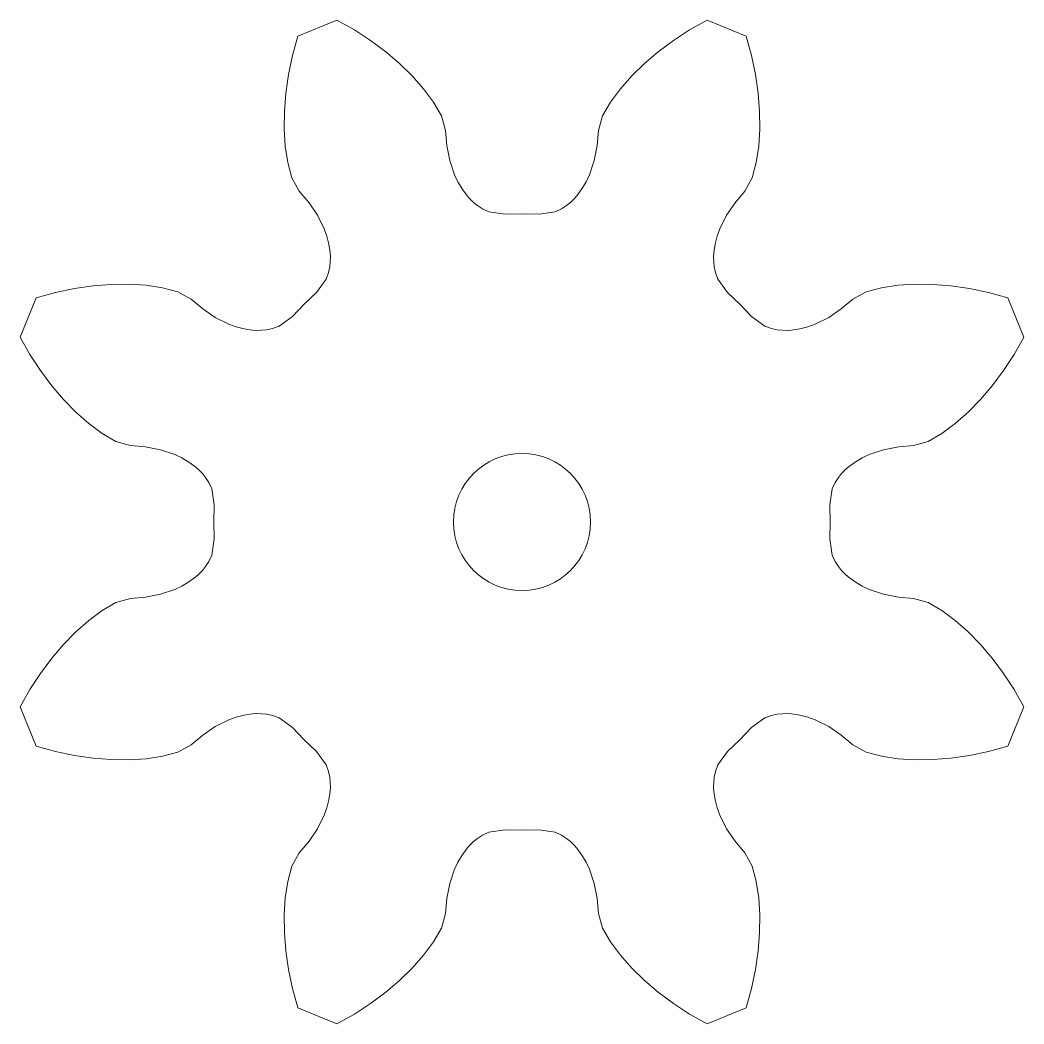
# Model space of a CAD drawing. Header units: centimetres. Extents: x -21.6 to 35.6, y -35.6 to 48.3.
# Drawn here: x 12.858 to 14.322, y 22.826 to 24.29 of the extents above; entities that cross this region are included whole.
import ezdxf

# ---------------------------------------------------------------- set-up
doc = ezdxf.new("R2010")
doc.units = ezdxf.units.CM
doc.header["$MEASUREMENT"] = 0
doc.layers.add('layer 1', color=7, linetype='Continuous')

msp = doc.modelspace()

# ---------------------------------------------------------------- linework, layer by layer
at = {"layer": 'layer 1', "lineweight": 9}
for points, knots in [([(13.14147, 23.58323), (13.14147, 23.58323), (13.13784, 23.60668), (13.13784, 23.60668), (13.13784, 23.60668), (13.13784, 23.60668), (13.1334, 23.61621), (13.1334, 23.61621), (13.1334, 23.61621), (13.1334, 23.61621), (13.1288, 23.62335), (13.1288, 23.62335), (13.1288, 23.62335), (13.1288, 23.62335), (13.12408, 23.6292), (13.12408, 23.6292), (13.12408, 23.6292), (13.12408, 23.6292), (13.11929, 23.6342), (13.11929, 23.6342), (13.11929, 23.6342), (13.11929, 23.6342), (13.11442, 23.63857), (13.11442, 23.63857), (13.11442, 23.63857), (13.11442, 23.63857), (13.10451, 23.64591), (13.10451, 23.64591), (13.10451, 23.64591), (13.10451, 23.64591), (13.09439, 23.65184), (13.09439, 23.65184), (13.09439, 23.65184), (13.09439, 23.65184), (13.0841, 23.65667), (13.0841, 23.65667), (13.0841, 23.65667), (13.0841, 23.65667), (13.06302, 23.66375), (13.06302, 23.66375), (13.06302, 23.66375), (13.06302, 23.66375), (13.04139, 23.668), (13.04139, 23.668), (13.04139, 23.668), (13.04139, 23.668), (13.01929, 23.66987), (13.01929, 23.66987), (13.01929, 23.66987), (13.01929, 23.66987), (12.99802, 23.67598), (12.99802, 23.67598), (12.99802, 23.67598), (12.99802, 23.67598), (12.97792, 23.68772), (12.97792, 23.68772), (12.97792, 23.68772), (12.97792, 23.68772), (12.95848, 23.70199), (12.95848, 23.70199), (12.95848, 23.70199), (12.95848, 23.70199), (12.93972, 23.71844), (12.93972, 23.71844), (12.93972, 23.71844), (12.93972, 23.71844), (12.92169, 23.73688), (12.92169, 23.73688), (12.92169, 23.73688), (12.92169, 23.73688), (12.90446, 23.75718), (12.90446, 23.75718), (12.90446, 23.75718), (12.90446, 23.75718), (12.88809, 23.77922), (12.88809, 23.77922), (12.88809, 23.77922), (12.88809, 23.77922), (12.87266, 23.80294), (12.87266, 23.80294), (12.87266, 23.80294), (12.87266, 23.80294), (12.85825, 23.82825), (12.85825, 23.82825), (12.85825, 23.82825), (12.85825, 23.82825), (12.88187, 23.88527), (12.88187, 23.88527), (12.88187, 23.88527), (12.88187, 23.88527), (12.90996, 23.89298), (12.90996, 23.89298), (12.90996, 23.89298), (12.90996, 23.89298), (12.93764, 23.89884), (12.93764, 23.89884), (12.93764, 23.89884), (12.93764, 23.89884), (12.96481, 23.90286), (12.96481, 23.90286), (12.96481, 23.90286), (12.96481, 23.90286), (12.99134, 23.90502), (12.99134, 23.90502), (12.99134, 23.90502), (12.99134, 23.90502), (13.01713, 23.90531), (13.01713, 23.90531), (13.01713, 23.90531), (13.01713, 23.90531), (13.04203, 23.90368), (13.04203, 23.90368), (13.04203, 23.90368), (13.04203, 23.90368), (13.06587, 23.90002), (13.06587, 23.90002), (13.06587, 23.90002), (13.06587, 23.90002), (13.08838, 23.89411), (13.08838, 23.89411), (13.08838, 23.89411), (13.08838, 23.89411), (13.10774, 23.8834), (13.10774, 23.8834), (13.10774, 23.8834), (13.10774, 23.8834), (13.12469, 23.86909), (13.12469, 23.86909), (13.12469, 23.86909), (13.12469, 23.86909), (13.14299, 23.8568), (13.14299, 23.8568), (13.14299, 23.8568), (13.14299, 23.8568), (13.16289, 23.8469), (13.16289, 23.8469), (13.16289, 23.8469), (13.16289, 23.8469), (13.17359, 23.84304), (13.17359, 23.84304), (13.17359, 23.84304), (13.17359, 23.84304), (13.18494, 23.84007), (13.18494, 23.84007), (13.18494, 23.84007), (13.18494, 23.84007), (13.19714, 23.83826), (13.19714, 23.83826), (13.19714, 23.83826), (13.19714, 23.83826), (13.20367, 23.83791), (13.20367, 23.83791), (13.20367, 23.83791), (13.20367, 23.83791), (13.21059, 23.83805), (13.21059, 23.83805), (13.21059, 23.83805), (13.21059, 23.83805), (13.21807, 23.83885), (13.21807, 23.83885), (13.21807, 23.83885), (13.21807, 23.83885), (13.22637, 23.84064), (13.22637, 23.84064), (13.22637, 23.84064), (13.22637, 23.84064), (13.23625, 23.84425), (13.23625, 23.84425), (13.23625, 23.84425), (13.23625, 23.84425), (13.2554, 23.85826), (13.2554, 23.85826), (13.2554, 23.85826), (13.2554, 23.85826), (13.27245, 23.87628), (13.27245, 23.87628), (13.27245, 23.87628), (13.27245, 23.87628), (13.29046, 23.89333), (13.29046, 23.89333), (13.29046, 23.89333), (13.29046, 23.89333), (13.30448, 23.91248), (13.30448, 23.91248), (13.30448, 23.91248), (13.30448, 23.91248), (13.30808, 23.92235), (13.30808, 23.92235), (13.30808, 23.92235), (13.30808, 23.92235), (13.30987, 23.93066), (13.30987, 23.93066), (13.30987, 23.93066), (13.30987, 23.93066), (13.31068, 23.93813), (13.31068, 23.93813), (13.31068, 23.93813), (13.31068, 23.93813), (13.31082, 23.94506), (13.31082, 23.94506), (13.31082, 23.94506), (13.31082, 23.94506), (13.31047, 23.95159), (13.31047, 23.95159), (13.31047, 23.95159), (13.31047, 23.95159), (13.30865, 23.96379), (13.30865, 23.96379), (13.30865, 23.96379), (13.30865, 23.96379), (13.30569, 23.97513), (13.30569, 23.97513), (13.30569, 23.97513), (13.30569, 23.97513), (13.30183, 23.98583), (13.30183, 23.98583), (13.30183, 23.98583), (13.30183, 23.98583), (13.29193, 24.00574), (13.29193, 24.00574), (13.29193, 24.00574), (13.29193, 24.00574), (13.27964, 24.02404), (13.27964, 24.02404), (13.27964, 24.02404), (13.27964, 24.02404), (13.26533, 24.04099), (13.26533, 24.04099), (13.26533, 24.04099), (13.26533, 24.04099), (13.25461, 24.06035), (13.25461, 24.06035), (13.25461, 24.06035), (13.25461, 24.06035), (13.2487, 24.08286), (13.2487, 24.08286), (13.2487, 24.08286), (13.2487, 24.08286), (13.24505, 24.1067), (13.24505, 24.1067), (13.24505, 24.1067), (13.24505, 24.1067), (13.24341, 24.1316), (13.24341, 24.1316), (13.24341, 24.1316), (13.24341, 24.1316), (13.2437, 24.15738), (13.2437, 24.15738), (13.2437, 24.15738), (13.2437, 24.15738), (13.24587, 24.18392), (13.24587, 24.18392), (13.24587, 24.18392), (13.24587, 24.18392), (13.24989, 24.21109), (13.24989, 24.21109), (13.24989, 24.21109), (13.24989, 24.21109), (13.25575, 24.23877), (13.25575, 24.23877), (13.25575, 24.23877), (13.25575, 24.23877), (13.26346, 24.26686), (13.26346, 24.26686), (13.26346, 24.26686), (13.26346, 24.26686), (13.32047, 24.29048), (13.32047, 24.29048), (13.32047, 24.29048), (13.32047, 24.29048), (13.34579, 24.27606), (13.34579, 24.27606), (13.34579, 24.27606), (13.34579, 24.27606), (13.36951, 24.26064), (13.36951, 24.26064), (13.36951, 24.26064), (13.36951, 24.26064), (13.39156, 24.24427), (13.39156, 24.24427), (13.39156, 24.24427), (13.39156, 24.24427), (13.41186, 24.22703), (13.41186, 24.22703), (13.41186, 24.22703), (13.41186, 24.22703), (13.4303, 24.20901), (13.4303, 24.20901), (13.4303, 24.20901), (13.4303, 24.20901), (13.44675, 24.19024), (13.44675, 24.19024), (13.44675, 24.19024), (13.44675, 24.19024), (13.46102, 24.1708), (13.46102, 24.1708), (13.46102, 24.1708), (13.46102, 24.1708), (13.47276, 24.15071), (13.47276, 24.15071), (13.47276, 24.15071), (13.47276, 24.15071), (13.47887, 24.12944), (13.47887, 24.12944), (13.47887, 24.12944), (13.47887, 24.12944), (13.48073, 24.10734), (13.48073, 24.10734), (13.48073, 24.10734), (13.48073, 24.10734), (13.48499, 24.08571), (13.48499, 24.08571), (13.48499, 24.08571), (13.48499, 24.08571), (13.49206, 24.06463), (13.49206, 24.06463), (13.49206, 24.06463), (13.49206, 24.06463), (13.4969, 24.05433), (13.4969, 24.05433), (13.4969, 24.05433), (13.4969, 24.05433), (13.50282, 24.04422), (13.50282, 24.04422), (13.50282, 24.04422), (13.50282, 24.04422), (13.51016, 24.03431), (13.51016, 24.03431), (13.51016, 24.03431), (13.51016, 24.03431), (13.51453, 24.02944), (13.51453, 24.02944), (13.51453, 24.02944), (13.51453, 24.02944), (13.51953, 24.02464), (13.51953, 24.02464), (13.51953, 24.02464), (13.51953, 24.02464), (13.52539, 24.01993), (13.52539, 24.01993), (13.52539, 24.01993), (13.52539, 24.01993), (13.53253, 24.01532), (13.53253, 24.01532), (13.53253, 24.01532), (13.53253, 24.01532), (13.54206, 24.01088), (13.54206, 24.01088), (13.54206, 24.01088), (13.54206, 24.01088), (13.56551, 24.00725), (13.56551, 24.00725), (13.56551, 24.00725), (13.56551, 24.00725), (13.5903, 24.00794), (13.5903, 24.00794), (13.5903, 24.00794), (13.5903, 24.00794), (13.61509, 24.00725), (13.61509, 24.00725), (13.61509, 24.00725), (13.61509, 24.00725), (13.63855, 24.01088), (13.63855, 24.01088), (13.63855, 24.01088), (13.63855, 24.01088), (13.64808, 24.01532), (13.64808, 24.01532), (13.64808, 24.01532), (13.64808, 24.01532), (13.65522, 24.01993), (13.65522, 24.01993), (13.65522, 24.01993), (13.65522, 24.01993), (13.66107, 24.02464), (13.66107, 24.02464), (13.66107, 24.02464), (13.66107, 24.02464), (13.66607, 24.02944), (13.66607, 24.02944), (13.66607, 24.02944), (13.66607, 24.02944), (13.67044, 24.03431), (13.67044, 24.03431), (13.67044, 24.03431), (13.67044, 24.03431), (13.67778, 24.04422), (13.67778, 24.04422), (13.67778, 24.04422), (13.67778, 24.04422), (13.68371, 24.05433), (13.68371, 24.05433), (13.68371, 24.05433), (13.68371, 24.05433), (13.68854, 24.06463), (13.68854, 24.06463), (13.68854, 24.06463), (13.68854, 24.06463), (13.69562, 24.08571), (13.69562, 24.08571), (13.69562, 24.08571), (13.69562, 24.08571), (13.69987, 24.10734), (13.69987, 24.10734), (13.69987, 24.10734), (13.69987, 24.10734), (13.70173, 24.12944), (13.70173, 24.12944), (13.70173, 24.12944), (13.70173, 24.12944), (13.70785, 24.15071), (13.70785, 24.15071), (13.70785, 24.15071), (13.70785, 24.15071), (13.71959, 24.1708), (13.71959, 24.1708), (13.71959, 24.1708), (13.71959, 24.1708), (13.73386, 24.19024), (13.73386, 24.19024), (13.73386, 24.19024), (13.73386, 24.19024), (13.75031, 24.20901), (13.75031, 24.20901), (13.75031, 24.20901), (13.75031, 24.20901), (13.76875, 24.22703), (13.76875, 24.22703), (13.76875, 24.22703), (13.76875, 24.22703), (13.78904, 24.24427), (13.78904, 24.24427), (13.78904, 24.24427), (13.78904, 24.24427), (13.81109, 24.26064), (13.81109, 24.26064), (13.81109, 24.26064), (13.81109, 24.26064), (13.83481, 24.27606), (13.83481, 24.27606), (13.83481, 24.27606), (13.83481, 24.27606), (13.86013, 24.29048), (13.86013, 24.29048), (13.86013, 24.29048), (13.86013, 24.29048), (13.91714, 24.26686), (13.91714, 24.26686), (13.91714, 24.26686), (13.91714, 24.26686), (13.92485, 24.23877), (13.92485, 24.23877), (13.92485, 24.23877), (13.92485, 24.23877), (13.93072, 24.21109), (13.93072, 24.21109), (13.93072, 24.21109), (13.93072, 24.21109), (13.93474, 24.18392), (13.93474, 24.18392), (13.93474, 24.18392), (13.93474, 24.18392), (13.9369, 24.15738), (13.9369, 24.15738), (13.9369, 24.15738), (13.9369, 24.15738), (13.93719, 24.1316), (13.93719, 24.1316), (13.93719, 24.1316), (13.93719, 24.1316), (13.93556, 24.1067), (13.93556, 24.1067), (13.93556, 24.1067), (13.93556, 24.1067), (13.9319, 24.08286), (13.9319, 24.08286), (13.9319, 24.08286), (13.9319, 24.08286), (13.92599, 24.06035), (13.92599, 24.06035), (13.92599, 24.06035), (13.92599, 24.06035), (13.91528, 24.04099), (13.91528, 24.04099), (13.91528, 24.04099), (13.91528, 24.04099), (13.90096, 24.02404), (13.90096, 24.02404), (13.90096, 24.02404), (13.90096, 24.02404), (13.88868, 24.00574), (13.88868, 24.00574), (13.88868, 24.00574), (13.88868, 24.00574), (13.87878, 23.98583), (13.87878, 23.98583), (13.87878, 23.98583), (13.87878, 23.98583), (13.87491, 23.97513), (13.87491, 23.97513), (13.87491, 23.97513), (13.87491, 23.97513), (13.87195, 23.96379), (13.87195, 23.96379), (13.87195, 23.96379), (13.87195, 23.96379), (13.87013, 23.95159), (13.87013, 23.95159), (13.87013, 23.95159), (13.87013, 23.95159), (13.86978, 23.94506), (13.86978, 23.94506), (13.86978, 23.94506), (13.86978, 23.94506), (13.86993, 23.93813), (13.86993, 23.93813), (13.86993, 23.93813), (13.86993, 23.93813), (13.87073, 23.93066), (13.87073, 23.93066), (13.87073, 23.93066), (13.87073, 23.93066), (13.87252, 23.92235), (13.87252, 23.92235), (13.87252, 23.92235), (13.87252, 23.92235), (13.87613, 23.91248), (13.87613, 23.91248), (13.87613, 23.91248), (13.87613, 23.91248), (13.89014, 23.89333), (13.89014, 23.89333), (13.89014, 23.89333), (13.89014, 23.89333), (13.90816, 23.87628), (13.90816, 23.87628), (13.90816, 23.87628), (13.90816, 23.87628), (13.9252, 23.85826), (13.9252, 23.85826), (13.9252, 23.85826), (13.9252, 23.85826), (13.94435, 23.84425), (13.94435, 23.84425), (13.94435, 23.84425), (13.94435, 23.84425), (13.95423, 23.84064), (13.95423, 23.84064), (13.95423, 23.84064), (13.95423, 23.84064), (13.96254, 23.83885), (13.96254, 23.83885), (13.96254, 23.83885), (13.96254, 23.83885), (13.97001, 23.83805), (13.97001, 23.83805), (13.97001, 23.83805), (13.97001, 23.83805), (13.97694, 23.83791), (13.97694, 23.83791), (13.97694, 23.83791), (13.97694, 23.83791), (13.98347, 23.83826), (13.98347, 23.83826), (13.98347, 23.83826), (13.98347, 23.83826), (13.99567, 23.84007), (13.99567, 23.84007), (13.99567, 23.84007), (13.99567, 23.84007), (14.00701, 23.84304), (14.00701, 23.84304), (14.00701, 23.84304), (14.00701, 23.84304), (14.01771, 23.8469), (14.01771, 23.8469), (14.01771, 23.8469), (14.01771, 23.8469), (14.03762, 23.8568), (14.03762, 23.8568), (14.03762, 23.8568), (14.03762, 23.8568), (14.05592, 23.86909), (14.05592, 23.86909), (14.05592, 23.86909), (14.05592, 23.86909), (14.07287, 23.8834), (14.07287, 23.8834), (14.07287, 23.8834), (14.07287, 23.8834), (14.09222, 23.89411), (14.09222, 23.89411), (14.09222, 23.89411), (14.09222, 23.89411), (14.11474, 23.90002), (14.11474, 23.90002), (14.11474, 23.90002), (14.11474, 23.90002), (14.13857, 23.90368), (14.13857, 23.90368), (14.13857, 23.90368), (14.13857, 23.90368), (14.16346, 23.90531), (14.16346, 23.90531), (14.16346, 23.90531), (14.16346, 23.90531), (14.18925, 23.90502), (14.18925, 23.90502), (14.18925, 23.90502), (14.18925, 23.90502), (14.21579, 23.90286), (14.21579, 23.90286), (14.21579, 23.90286), (14.21579, 23.90286), (14.24295, 23.89884), (14.24295, 23.89884), (14.24295, 23.89884), (14.24295, 23.89884), (14.27064, 23.89298), (14.27064, 23.89298), (14.27064, 23.89298), (14.27064, 23.89298), (14.29873, 23.88527), (14.29873, 23.88527), (14.29873, 23.88527), (14.29873, 23.88527), (14.32234, 23.82825), (14.32234, 23.82825), (14.32234, 23.82825), (14.32234, 23.82825), (14.30793, 23.80294), (14.30793, 23.80294), (14.30793, 23.80294), (14.30793, 23.80294), (14.2925, 23.77922), (14.2925, 23.77922), (14.2925, 23.77922), (14.2925, 23.77922), (14.27614, 23.75718), (14.27614, 23.75718), (14.27614, 23.75718), (14.27614, 23.75718), (14.2589, 23.73688), (14.2589, 23.73688), (14.2589, 23.73688), (14.2589, 23.73688), (14.24087, 23.71844), (14.24087, 23.71844), (14.24087, 23.71844), (14.24087, 23.71844), (14.22211, 23.70199), (14.22211, 23.70199), (14.22211, 23.70199), (14.22211, 23.70199), (14.20267, 23.68772), (14.20267, 23.68772), (14.20267, 23.68772), (14.20267, 23.68772), (14.18257, 23.67598), (14.18257, 23.67598), (14.18257, 23.67598), (14.18257, 23.67598), (14.16131, 23.66987), (14.16131, 23.66987), (14.16131, 23.66987), (14.16131, 23.66987), (14.13921, 23.668), (14.13921, 23.668), (14.13921, 23.668), (14.13921, 23.668), (14.11758, 23.66375), (14.11758, 23.66375), (14.11758, 23.66375), (14.11758, 23.66375), (14.09651, 23.65667), (14.09651, 23.65667), (14.09651, 23.65667), (14.09651, 23.65667), (14.08621, 23.65184), (14.08621, 23.65184), (14.08621, 23.65184), (14.08621, 23.65184), (14.07609, 23.64591), (14.07609, 23.64591), (14.07609, 23.64591), (14.07609, 23.64591), (14.06618, 23.63857), (14.06618, 23.63857), (14.06618, 23.63857), (14.06618, 23.63857), (14.06132, 23.6342), (14.06132, 23.6342), (14.06132, 23.6342), (14.06132, 23.6342), (14.05652, 23.6292), (14.05652, 23.6292), (14.05652, 23.6292), (14.05652, 23.6292), (14.05181, 23.62335), (14.05181, 23.62335), (14.05181, 23.62335), (14.05181, 23.62335), (14.0472, 23.61621), (14.0472, 23.61621), (14.0472, 23.61621), (14.0472, 23.61621), (14.04276, 23.60668), (14.04276, 23.60668), (14.04276, 23.60668), (14.04276, 23.60668), (14.03913, 23.58323), (14.03913, 23.58323), (14.03913, 23.58323), (14.03913, 23.58323), (14.03982, 23.55843), (14.03982, 23.55843), (14.03982, 23.55843), (14.03982, 23.55843), (14.03913, 23.53364), (14.03913, 23.53364), (14.03913, 23.53364), (14.03913, 23.53364), (14.04276, 23.51019), (14.04276, 23.51019), (14.04276, 23.51019), (14.04276, 23.51019), (14.0472, 23.50066), (14.0472, 23.50066), (14.0472, 23.50066), (14.0472, 23.50066), (14.05181, 23.49352), (14.05181, 23.49352), (14.05181, 23.49352), (14.05181, 23.49352), (14.05652, 23.48767), (14.05652, 23.48767), (14.05652, 23.48767), (14.05652, 23.48767), (14.06132, 23.48267), (14.06132, 23.48267), (14.06132, 23.48267), (14.06132, 23.48267), (14.06618, 23.47829), (14.06618, 23.47829), (14.06618, 23.47829), (14.06618, 23.47829), (14.07609, 23.47096), (14.07609, 23.47096), (14.07609, 23.47096), (14.07609, 23.47096), (14.08621, 23.46503), (14.08621, 23.46503), (14.08621, 23.46503), (14.08621, 23.46503), (14.09651, 23.46019), (14.09651, 23.46019), (14.09651, 23.46019), (14.09651, 23.46019), (14.11758, 23.45312), (14.11758, 23.45312), (14.11758, 23.45312), (14.11758, 23.45312), (14.13921, 23.44886), (14.13921, 23.44886), (14.13921, 23.44886), (14.13921, 23.44886), (14.16131, 23.447), (14.16131, 23.447), (14.16131, 23.447), (14.16131, 23.447), (14.18257, 23.44089), (14.18257, 23.44089), (14.18257, 23.44089), (14.18257, 23.44089), (14.20267, 23.42915), (14.20267, 23.42915), (14.20267, 23.42915), (14.20267, 23.42915), (14.22211, 23.41488), (14.22211, 23.41488), (14.22211, 23.41488), (14.22211, 23.41488), (14.24087, 23.39843), (14.24087, 23.39843), (14.24087, 23.39843), (14.24087, 23.39843), (14.2589, 23.37999), (14.2589, 23.37999), (14.2589, 23.37999), (14.2589, 23.37999), (14.27614, 23.35969), (14.27614, 23.35969), (14.27614, 23.35969), (14.27614, 23.35969), (14.2925, 23.33764), (14.2925, 23.33764), (14.2925, 23.33764), (14.2925, 23.33764), (14.30793, 23.31392), (14.30793, 23.31392), (14.30793, 23.31392), (14.30793, 23.31392), (14.32234, 23.28861), (14.32234, 23.28861), (14.32234, 23.28861), (14.32234, 23.28861), (14.29873, 23.23159), (14.29873, 23.23159), (14.29873, 23.23159), (14.29873, 23.23159), (14.27064, 23.22388), (14.27064, 23.22388), (14.27064, 23.22388), (14.27064, 23.22388), (14.24295, 23.21802), (14.24295, 23.21802), (14.24295, 23.21802), (14.24295, 23.21802), (14.21579, 23.214), (14.21579, 23.214), (14.21579, 23.214), (14.21579, 23.214), (14.18925, 23.21184), (14.18925, 23.21184), (14.18925, 23.21184), (14.18925, 23.21184), (14.16346, 23.21155), (14.16346, 23.21155), (14.16346, 23.21155), (14.16346, 23.21155), (14.13857, 23.21318), (14.13857, 23.21318), (14.13857, 23.21318), (14.13857, 23.21318), (14.11474, 23.21683), (14.11474, 23.21683), (14.11474, 23.21683), (14.11474, 23.21683), (14.09222, 23.22274), (14.09222, 23.22274), (14.09222, 23.22274), (14.09222, 23.22274), (14.07287, 23.23346), (14.07287, 23.23346), (14.07287, 23.23346), (14.07287, 23.23346), (14.05592, 23.24777), (14.05592, 23.24777), (14.05592, 23.24777), (14.05592, 23.24777), (14.03762, 23.26006), (14.03762, 23.26006), (14.03762, 23.26006), (14.03762, 23.26006), (14.01771, 23.26996), (14.01771, 23.26996), (14.01771, 23.26996), (14.01771, 23.26996), (14.00701, 23.27382), (14.00701, 23.27382), (14.00701, 23.27382), (14.00701, 23.27382), (13.99567, 23.27678), (13.99567, 23.27678), (13.99567, 23.27678), (13.99567, 23.27678), (13.98347, 23.2786), (13.98347, 23.2786), (13.98347, 23.2786), (13.98347, 23.2786), (13.97694, 23.27895), (13.97694, 23.27895), (13.97694, 23.27895), (13.97694, 23.27895), (13.97001, 23.27881), (13.97001, 23.27881), (13.97001, 23.27881), (13.97001, 23.27881), (13.96254, 23.278), (13.96254, 23.278), (13.96254, 23.278), (13.96254, 23.278), (13.95423, 23.27621), (13.95423, 23.27621), (13.95423, 23.27621), (13.95423, 23.27621), (13.94435, 23.27261), (13.94435, 23.27261), (13.94435, 23.27261), (13.94435, 23.27261), (13.9252, 23.25859), (13.9252, 23.25859), (13.9252, 23.25859), (13.9252, 23.25859), (13.90816, 23.24058), (13.90816, 23.24058), (13.90816, 23.24058), (13.90816, 23.24058), (13.89014, 23.22353), (13.89014, 23.22353), (13.89014, 23.22353), (13.89014, 23.22353), (13.87613, 23.20438), (13.87613, 23.20438), (13.87613, 23.20438), (13.87613, 23.20438), (13.87252, 23.1945), (13.87252, 23.1945), (13.87252, 23.1945), (13.87252, 23.1945), (13.87073, 23.1862), (13.87073, 23.1862), (13.87073, 23.1862), (13.87073, 23.1862), (13.86993, 23.17873), (13.86993, 23.17873), (13.86993, 23.17873), (13.86993, 23.17873), (13.86978, 23.1718), (13.86978, 23.1718), (13.86978, 23.1718), (13.86978, 23.1718), (13.87013, 23.16527), (13.87013, 23.16527), (13.87013, 23.16527), (13.87013, 23.16527), (13.87195, 23.15307), (13.87195, 23.15307), (13.87195, 23.15307), (13.87195, 23.15307), (13.87491, 23.14173), (13.87491, 23.14173), (13.87491, 23.14173), (13.87491, 23.14173), (13.87878, 23.13103), (13.87878, 23.13103), (13.87878, 23.13103), (13.87878, 23.13103), (13.88868, 23.11112), (13.88868, 23.11112), (13.88868, 23.11112), (13.88868, 23.11112), (13.90096, 23.09282), (13.90096, 23.09282), (13.90096, 23.09282), (13.90096, 23.09282), (13.91528, 23.07587), (13.91528, 23.07587), (13.91528, 23.07587), (13.91528, 23.07587), (13.92599, 23.05651), (13.92599, 23.05651), (13.92599, 23.05651), (13.92599, 23.05651), (13.9319, 23.034), (13.9319, 23.034), (13.9319, 23.034), (13.9319, 23.034), (13.93556, 23.01016), (13.93556, 23.01016), (13.93556, 23.01016), (13.93556, 23.01016), (13.93719, 22.98526), (13.93719, 22.98526), (13.93719, 22.98526), (13.93719, 22.98526), (13.9369, 22.95947), (13.9369, 22.95947), (13.9369, 22.95947), (13.9369, 22.95947), (13.93474, 22.93294), (13.93474, 22.93294), (13.93474, 22.93294), (13.93474, 22.93294), (13.93072, 22.90577), (13.93072, 22.90577), (13.93072, 22.90577), (13.93072, 22.90577), (13.92485, 22.87809), (13.92485, 22.87809), (13.92485, 22.87809), (13.92485, 22.87809), (13.91714, 22.85), (13.91714, 22.85), (13.91714, 22.85), (13.91714, 22.85), (13.86013, 22.82638), (13.86013, 22.82638), (13.86013, 22.82638), (13.86013, 22.82638), (13.83481, 22.84079), (13.83481, 22.84079), (13.83481, 22.84079), (13.83481, 22.84079), (13.81109, 22.85622), (13.81109, 22.85622), (13.81109, 22.85622), (13.81109, 22.85622), (13.78904, 22.87259), (13.78904, 22.87259), (13.78904, 22.87259), (13.78904, 22.87259), (13.76875, 22.88982), (13.76875, 22.88982), (13.76875, 22.88982), (13.76875, 22.88982), (13.75031, 22.90785), (13.75031, 22.90785), (13.75031, 22.90785), (13.75031, 22.90785), (13.73386, 22.92661), (13.73386, 22.92661), (13.73386, 22.92661), (13.73386, 22.92661), (13.71959, 22.94605), (13.71959, 22.94605), (13.71959, 22.94605), (13.71959, 22.94605), (13.70785, 22.96615), (13.70785, 22.96615), (13.70785, 22.96615), (13.70785, 22.96615), (13.70173, 22.98742), (13.70173, 22.98742), (13.70173, 22.98742), (13.70173, 22.98742), (13.69987, 23.00952), (13.69987, 23.00952), (13.69987, 23.00952), (13.69987, 23.00952), (13.69562, 23.03115), (13.69562, 23.03115), (13.69562, 23.03115), (13.69562, 23.03115), (13.68854, 23.05223), (13.68854, 23.05223), (13.68854, 23.05223), (13.68854, 23.05223), (13.68371, 23.06253), (13.68371, 23.06253), (13.68371, 23.06253), (13.68371, 23.06253), (13.67778, 23.07264), (13.67778, 23.07264), (13.67778, 23.07264), (13.67778, 23.07264), (13.67044, 23.08255), (13.67044, 23.08255), (13.67044, 23.08255), (13.67044, 23.08255), (13.66607, 23.08742), (13.66607, 23.08742), (13.66607, 23.08742), (13.66607, 23.08742), (13.66107, 23.09222), (13.66107, 23.09222), (13.66107, 23.09222), (13.66107, 23.09222), (13.65522, 23.09693), (13.65522, 23.09693), (13.65522, 23.09693), (13.65522, 23.09693), (13.64808, 23.10154), (13.64808, 23.10154), (13.64808, 23.10154), (13.64808, 23.10154), (13.63855, 23.10597), (13.63855, 23.10597), (13.63855, 23.10597), (13.63855, 23.10597), (13.61509, 23.1096), (13.61509, 23.1096), (13.61509, 23.1096), (13.61509, 23.1096), (13.5903, 23.10892), (13.5903, 23.10892), (13.5903, 23.10892), (13.5903, 23.10892), (13.56551, 23.1096), (13.56551, 23.1096), (13.56551, 23.1096), (13.56551, 23.1096), (13.54206, 23.10597), (13.54206, 23.10597), (13.54206, 23.10597), (13.54206, 23.10597), (13.53253, 23.10154), (13.53253, 23.10154), (13.53253, 23.10154), (13.53253, 23.10154), (13.52539, 23.09693), (13.52539, 23.09693), (13.52539, 23.09693), (13.52539, 23.09693), (13.51953, 23.09222), (13.51953, 23.09222), (13.51953, 23.09222), (13.51953, 23.09222), (13.51453, 23.08742), (13.51453, 23.08742), (13.51453, 23.08742), (13.51453, 23.08742), (13.51016, 23.08255), (13.51016, 23.08255), (13.51016, 23.08255), (13.51016, 23.08255), (13.50282, 23.07264), (13.50282, 23.07264), (13.50282, 23.07264), (13.50282, 23.07264), (13.4969, 23.06253), (13.4969, 23.06253), (13.4969, 23.06253), (13.4969, 23.06253), (13.49206, 23.05223), (13.49206, 23.05223), (13.49206, 23.05223), (13.49206, 23.05223), (13.48499, 23.03115), (13.48499, 23.03115), (13.48499, 23.03115), (13.48499, 23.03115), (13.48073, 23.00952), (13.48073, 23.00952), (13.48073, 23.00952), (13.48073, 23.00952), (13.47887, 22.98742), (13.47887, 22.98742), (13.47887, 22.98742), (13.47887, 22.98742), (13.47276, 22.96615), (13.47276, 22.96615), (13.47276, 22.96615), (13.47276, 22.96615), (13.46102, 22.94605), (13.46102, 22.94605), (13.46102, 22.94605), (13.46102, 22.94605), (13.44675, 22.92661), (13.44675, 22.92661), (13.44675, 22.92661), (13.44675, 22.92661), (13.4303, 22.90785), (13.4303, 22.90785), (13.4303, 22.90785), (13.4303, 22.90785), (13.41186, 22.88982), (13.41186, 22.88982), (13.41186, 22.88982), (13.41186, 22.88982), (13.39156, 22.87259), (13.39156, 22.87259), (13.39156, 22.87259), (13.39156, 22.87259), (13.36951, 22.85622), (13.36951, 22.85622), (13.36951, 22.85622), (13.36951, 22.85622), (13.34579, 22.84079), (13.34579, 22.84079), (13.34579, 22.84079), (13.34579, 22.84079), (13.32047, 22.82638), (13.32047, 22.82638), (13.32047, 22.82638), (13.32047, 22.82638), (13.26346, 22.85), (13.26346, 22.85), (13.26346, 22.85), (13.26346, 22.85), (13.25575, 22.87809), (13.25575, 22.87809), (13.25575, 22.87809), (13.25575, 22.87809), (13.24989, 22.90577), (13.24989, 22.90577), (13.24989, 22.90577), (13.24989, 22.90577), (13.24587, 22.93294), (13.24587, 22.93294), (13.24587, 22.93294), (13.24587, 22.93294), (13.2437, 22.95947), (13.2437, 22.95947), (13.2437, 22.95947), (13.2437, 22.95947), (13.24341, 22.98526), (13.24341, 22.98526), (13.24341, 22.98526), (13.24341, 22.98526), (13.24505, 23.01016), (13.24505, 23.01016), (13.24505, 23.01016), (13.24505, 23.01016), (13.2487, 23.034), (13.2487, 23.034), (13.2487, 23.034), (13.2487, 23.034), (13.25461, 23.05651), (13.25461, 23.05651), (13.25461, 23.05651), (13.25461, 23.05651), (13.26533, 23.07587), (13.26533, 23.07587), (13.26533, 23.07587), (13.26533, 23.07587), (13.27964, 23.09282), (13.27964, 23.09282), (13.27964, 23.09282), (13.27964, 23.09282), (13.29193, 23.11112), (13.29193, 23.11112), (13.29193, 23.11112), (13.29193, 23.11112), (13.30183, 23.13103), (13.30183, 23.13103), (13.30183, 23.13103), (13.30183, 23.13103), (13.30569, 23.14173), (13.30569, 23.14173), (13.30569, 23.14173), (13.30569, 23.14173), (13.30865, 23.15307), (13.30865, 23.15307), (13.30865, 23.15307), (13.30865, 23.15307), (13.31047, 23.16527), (13.31047, 23.16527), (13.31047, 23.16527), (13.31047, 23.16527), (13.31082, 23.1718), (13.31082, 23.1718), (13.31082, 23.1718), (13.31082, 23.1718), (13.31068, 23.17873), (13.31068, 23.17873), (13.31068, 23.17873), (13.31068, 23.17873), (13.30987, 23.1862), (13.30987, 23.1862), (13.30987, 23.1862), (13.30987, 23.1862), (13.30808, 23.1945), (13.30808, 23.1945), (13.30808, 23.1945), (13.30808, 23.1945), (13.30448, 23.20438), (13.30448, 23.20438), (13.30448, 23.20438), (13.30448, 23.20438), (13.29046, 23.22353), (13.29046, 23.22353), (13.29046, 23.22353), (13.29046, 23.22353), (13.27245, 23.24058), (13.27245, 23.24058), (13.27245, 23.24058), (13.27245, 23.24058), (13.2554, 23.25859), (13.2554, 23.25859), (13.2554, 23.25859), (13.2554, 23.25859), (13.23625, 23.27261), (13.23625, 23.27261), (13.23625, 23.27261), (13.23625, 23.27261), (13.22637, 23.27621), (13.22637, 23.27621), (13.22637, 23.27621), (13.22637, 23.27621), (13.21807, 23.278), (13.21807, 23.278), (13.21807, 23.278), (13.21807, 23.278), (13.21059, 23.27881), (13.21059, 23.27881), (13.21059, 23.27881), (13.21059, 23.27881), (13.20367, 23.27895), (13.20367, 23.27895), (13.20367, 23.27895), (13.20367, 23.27895), (13.19714, 23.2786), (13.19714, 23.2786), (13.19714, 23.2786), (13.19714, 23.2786), (13.18494, 23.27678), (13.18494, 23.27678), (13.18494, 23.27678), (13.18494, 23.27678), (13.17359, 23.27382), (13.17359, 23.27382), (13.17359, 23.27382), (13.17359, 23.27382), (13.16289, 23.26996), (13.16289, 23.26996), (13.16289, 23.26996), (13.16289, 23.26996), (13.14299, 23.26006), (13.14299, 23.26006), (13.14299, 23.26006), (13.14299, 23.26006), (13.12469, 23.24777), (13.12469, 23.24777), (13.12469, 23.24777), (13.12469, 23.24777), (13.10774, 23.23346), (13.10774, 23.23346), (13.10774, 23.23346), (13.10774, 23.23346), (13.08838, 23.22274), (13.08838, 23.22274), (13.08838, 23.22274), (13.08838, 23.22274), (13.06587, 23.21683), (13.06587, 23.21683), (13.06587, 23.21683), (13.06587, 23.21683), (13.04203, 23.21318), (13.04203, 23.21318), (13.04203, 23.21318), (13.04203, 23.21318), (13.01713, 23.21155), (13.01713, 23.21155), (13.01713, 23.21155), (13.01713, 23.21155), (12.99134, 23.21184), (12.99134, 23.21184), (12.99134, 23.21184), (12.99134, 23.21184), (12.96481, 23.214), (12.96481, 23.214), (12.96481, 23.214), (12.96481, 23.214), (12.93764, 23.21802), (12.93764, 23.21802), (12.93764, 23.21802), (12.93764, 23.21802), (12.90996, 23.22388), (12.90996, 23.22388), (12.90996, 23.22388), (12.90996, 23.22388), (12.88187, 23.23159), (12.88187, 23.23159), (12.88187, 23.23159), (12.88187, 23.23159), (12.85825, 23.28861), (12.85825, 23.28861), (12.85825, 23.28861), (12.85825, 23.28861), (12.87266, 23.31392), (12.87266, 23.31392), (12.87266, 23.31392), (12.87266, 23.31392), (12.88809, 23.33764), (12.88809, 23.33764), (12.88809, 23.33764), (12.88809, 23.33764), (12.90446, 23.35969), (12.90446, 23.35969), (12.90446, 23.35969), (12.90446, 23.35969), (12.92169, 23.37999), (12.92169, 23.37999), (12.92169, 23.37999), (12.92169, 23.37999), (12.93972, 23.39843), (12.93972, 23.39843), (12.93972, 23.39843), (12.93972, 23.39843), (12.95848, 23.41488), (12.95848, 23.41488), (12.95848, 23.41488), (12.95848, 23.41488), (12.97792, 23.42915), (12.97792, 23.42915), (12.97792, 23.42915), (12.97792, 23.42915), (12.99802, 23.44089), (12.99802, 23.44089), (12.99802, 23.44089), (12.99802, 23.44089), (13.01929, 23.447), (13.01929, 23.447), (13.01929, 23.447), (13.01929, 23.447), (13.04139, 23.44886), (13.04139, 23.44886), (13.04139, 23.44886), (13.04139, 23.44886), (13.06302, 23.45312), (13.06302, 23.45312), (13.06302, 23.45312), (13.06302, 23.45312), (13.0841, 23.46019), (13.0841, 23.46019), (13.0841, 23.46019), (13.0841, 23.46019), (13.09439, 23.46503), (13.09439, 23.46503), (13.09439, 23.46503), (13.09439, 23.46503), (13.10451, 23.47096), (13.10451, 23.47096), (13.10451, 23.47096), (13.10451, 23.47096), (13.11442, 23.47829), (13.11442, 23.47829), (13.11442, 23.47829), (13.11442, 23.47829), (13.11929, 23.48267), (13.11929, 23.48267), (13.11929, 23.48267), (13.11929, 23.48267), (13.12408, 23.48767), (13.12408, 23.48767), (13.12408, 23.48767), (13.12408, 23.48767), (13.1288, 23.49352), (13.1288, 23.49352), (13.1288, 23.49352), (13.1288, 23.49352), (13.1334, 23.50066), (13.1334, 23.50066), (13.1334, 23.50066), (13.1334, 23.50066), (13.13784, 23.51019), (13.13784, 23.51019), (13.13784, 23.51019), (13.13784, 23.51019), (13.14147, 23.53364), (13.14147, 23.53364), (13.14147, 23.53364), (13.14147, 23.53364), (13.14079, 23.55843), (13.14079, 23.55843), (13.14079, 23.55843), (13.14079, 23.55843), (13.14147, 23.58323), (13.14147, 23.58323)], [0, 0, 0, 0, 0.0027701, 0.0027701, 0.0027701, 0.0027701, 0.0055402, 0.0055402, 0.0055402, 0.0055402, 0.0083102, 0.0083102, 0.0083102, 0.0083102, 0.0110803, 0.0110803, 0.0110803, 0.0110803, 0.0138504, 0.0138504, 0.0138504, 0.0138504, 0.0166205, 0.0166205, 0.0166205, 0.0166205, 0.0193906, 0.0193906, 0.0193906, 0.0193906, 0.0221607, 0.0221607, 0.0221607, 0.0221607, 0.0249307, 0.0249307, 0.0249307, 0.0249307, 0.0277008, 0.0277008, 0.0277008, 0.0277008, 0.0304709, 0.0304709, 0.0304709, 0.0304709, 0.033241, 0.033241, 0.033241, 0.033241, 0.0360111, 0.0360111, 0.0360111, 0.0360111, 0.0387812, 0.0387812, 0.0387812, 0.0387812, 0.0415512, 0.0415512, 0.0415512, 0.0415512, 0.0443213, 0.0443213, 0.0443213, 0.0443213, 0.0470914, 0.0470914, 0.0470914, 0.0470914, 0.0498615, 0.0498615, 0.0498615, 0.0498615, 0.0526316, 0.0526316, 0.0526316, 0.0526316, 0.0554017, 0.0554017, 0.0554017, 0.0554017, 0.0581717, 0.0581717, 0.0581717, 0.0581717, 0.0609418, 0.0609418, 0.0609418, 0.0609418, 0.0637119, 0.0637119, 0.0637119, 0.0637119, 0.066482, 0.066482, 0.066482, 0.066482, 0.0692521, 0.0692521, 0.0692521, 0.0692521, 0.0720222, 0.0720222, 0.0720222, 0.0720222, 0.0747922, 0.0747922, 0.0747922, 0.0747922, 0.0775623, 0.0775623, 0.0775623, 0.0775623, 0.0803324, 0.0803324, 0.0803324, 0.0803324, 0.0831025, 0.0831025, 0.0831025, 0.0831025, 0.0858726, 0.0858726, 0.0858726, 0.0858726, 0.0886427, 0.0886427, 0.0886427, 0.0886427, 0.0914127, 0.0914127, 0.0914127, 0.0914127, 0.0941828, 0.0941828, 0.0941828, 0.0941828, 0.0969529, 0.0969529, 0.0969529, 0.0969529, 0.099723, 0.099723, 0.099723, 0.099723, 0.1024931, 0.1024931, 0.1024931, 0.1024931, 0.1052632, 0.1052632, 0.1052632, 0.1052632, 0.1080332, 0.1080332, 0.1080332, 0.1080332, 0.1108033, 0.1108033, 0.1108033, 0.1108033, 0.1135734, 0.1135734, 0.1135734, 0.1135734, 0.1163435, 0.1163435, 0.1163435, 0.1163435, 0.1191136, 0.1191136, 0.1191136, 0.1191136, 0.1218837, 0.1218837, 0.1218837, 0.1218837, 0.1246537, 0.1246537, 0.1246537, 0.1246537, 0.1274238, 0.1274238, 0.1274238, 0.1274238, 0.1301939, 0.1301939, 0.1301939, 0.1301939, 0.132964, 0.132964, 0.132964, 0.132964, 0.1357341, 0.1357341, 0.1357341, 0.1357341, 0.1385042, 0.1385042, 0.1385042, 0.1385042, 0.1412742, 0.1412742, 0.1412742, 0.1412742, 0.1440443, 0.1440443, 0.1440443, 0.1440443, 0.1468144, 0.1468144, 0.1468144, 0.1468144, 0.1495845, 0.1495845, 0.1495845, 0.1495845, 0.1523546, 0.1523546, 0.1523546, 0.1523546, 0.1551247, 0.1551247, 0.1551247, 0.1551247, 0.1578947, 0.1578947, 0.1578947, 0.1578947, 0.1606648, 0.1606648, 0.1606648, 0.1606648, 0.1634349, 0.1634349, 0.1634349, 0.1634349, 0.166205, 0.166205, 0.166205, 0.166205, 0.1689751, 0.1689751, 0.1689751, 0.1689751, 0.1717452, 0.1717452, 0.1717452, 0.1717452, 0.1745152, 0.1745152, 0.1745152, 0.1745152, 0.1772853, 0.1772853, 0.1772853, 0.1772853, 0.1800554, 0.1800554, 0.1800554, 0.1800554, 0.1828255, 0.1828255, 0.1828255, 0.1828255, 0.1855956, 0.1855956, 0.1855956, 0.1855956, 0.1883657, 0.1883657, 0.1883657, 0.1883657, 0.1911357, 0.1911357, 0.1911357, 0.1911357, 0.1939058, 0.1939058, 0.1939058, 0.1939058, 0.1966759, 0.1966759, 0.1966759, 0.1966759, 0.199446, 0.199446, 0.199446, 0.199446, 0.2022161, 0.2022161, 0.2022161, 0.2022161, 0.2049861, 0.2049861, 0.2049861, 0.2049861, 0.2077562, 0.2077562, 0.2077562, 0.2077562, 0.2105263, 0.2105263, 0.2105263, 0.2105263, 0.2132964, 0.2132964, 0.2132964, 0.2132964, 0.2160665, 0.2160665, 0.2160665, 0.2160665, 0.2188366, 0.2188366, 0.2188366, 0.2188366, 0.2216066, 0.2216066, 0.2216066, 0.2216066, 0.2243767, 0.2243767, 0.2243767, 0.2243767, 0.2271468, 0.2271468, 0.2271468, 0.2271468, 0.2299169, 0.2299169, 0.2299169, 0.2299169, 0.232687, 0.232687, 0.232687, 0.232687, 0.2354571, 0.2354571, 0.2354571, 0.2354571, 0.2382271, 0.2382271, 0.2382271, 0.2382271, 0.2409972, 0.2409972, 0.2409972, 0.2409972, 0.2437673, 0.2437673, 0.2437673, 0.2437673, 0.2465374, 0.2465374, 0.2465374, 0.2465374, 0.2493075, 0.2493075, 0.2493075, 0.2493075, 0.2520776, 0.2520776, 0.2520776, 0.2520776, 0.2548476, 0.2548476, 0.2548476, 0.2548476, 0.2576177, 0.2576177, 0.2576177, 0.2576177, 0.2603878, 0.2603878, 0.2603878, 0.2603878, 0.2631579, 0.2631579, 0.2631579, 0.2631579, 0.265928, 0.265928, 0.265928, 0.265928, 0.2686981, 0.2686981, 0.2686981, 0.2686981, 0.2714681, 0.2714681, 0.2714681, 0.2714681, 0.2742382, 0.2742382, 0.2742382, 0.2742382, 0.2770083, 0.2770083, 0.2770083, 0.2770083, 0.2797784, 0.2797784, 0.2797784, 0.2797784, 0.2825485, 0.2825485, 0.2825485, 0.2825485, 0.2853186, 0.2853186, 0.2853186, 0.2853186, 0.2880886, 0.2880886, 0.2880886, 0.2880886, 0.2908587, 0.2908587, 0.2908587, 0.2908587, 0.2936288, 0.2936288, 0.2936288, 0.2936288, 0.2963989, 0.2963989, 0.2963989, 0.2963989, 0.299169, 0.299169, 0.299169, 0.299169, 0.3019391, 0.3019391, 0.3019391, 0.3019391, 0.3047091, 0.3047091, 0.3047091, 0.3047091, 0.3074792, 0.3074792, 0.3074792, 0.3074792, 0.3102493, 0.3102493, 0.3102493, 0.3102493, 0.3130194, 0.3130194, 0.3130194, 0.3130194, 0.3157895, 0.3157895, 0.3157895, 0.3157895, 0.3185596, 0.3185596, 0.3185596, 0.3185596, 0.3213296, 0.3213296, 0.3213296, 0.3213296, 0.3240997, 0.3240997, 0.3240997, 0.3240997, 0.3268698, 0.3268698, 0.3268698, 0.3268698, 0.3296399, 0.3296399, 0.3296399, 0.3296399, 0.33241, 0.33241, 0.33241, 0.33241, 0.3351801, 0.3351801, 0.3351801, 0.3351801, 0.3379501, 0.3379501, 0.3379501, 0.3379501, 0.3407202, 0.3407202, 0.3407202, 0.3407202, 0.3434903, 0.3434903, 0.3434903, 0.3434903, 0.3462604, 0.3462604, 0.3462604, 0.3462604, 0.3490305, 0.3490305, 0.3490305, 0.3490305, 0.3518006, 0.3518006, 0.3518006, 0.3518006, 0.3545706, 0.3545706, 0.3545706, 0.3545706, 0.3573407, 0.3573407, 0.3573407, 0.3573407, 0.3601108, 0.3601108, 0.3601108, 0.3601108, 0.3628809, 0.3628809, 0.3628809, 0.3628809, 0.365651, 0.365651, 0.365651, 0.365651, 0.3684211, 0.3684211, 0.3684211, 0.3684211, 0.3711911, 0.3711911, 0.3711911, 0.3711911, 0.3739612, 0.3739612, 0.3739612, 0.3739612, 0.3767313, 0.3767313, 0.3767313, 0.3767313, 0.3795014, 0.3795014, 0.3795014, 0.3795014, 0.3822715, 0.3822715, 0.3822715, 0.3822715, 0.3850416, 0.3850416, 0.3850416, 0.3850416, 0.3878116, 0.3878116, 0.3878116, 0.3878116, 0.3905817, 0.3905817, 0.3905817, 0.3905817, 0.3933518, 0.3933518, 0.3933518, 0.3933518, 0.3961219, 0.3961219, 0.3961219, 0.3961219, 0.398892, 0.398892, 0.398892, 0.398892, 0.401662, 0.401662, 0.401662, 0.401662, 0.4044321, 0.4044321, 0.4044321, 0.4044321, 0.4072022, 0.4072022, 0.4072022, 0.4072022, 0.4099723, 0.4099723, 0.4099723, 0.4099723, 0.4127424, 0.4127424, 0.4127424, 0.4127424, 0.4155125, 0.4155125, 0.4155125, 0.4155125, 0.4182825, 0.4182825, 0.4182825, 0.4182825, 0.4210526, 0.4210526, 0.4210526, 0.4210526, 0.4238227, 0.4238227, 0.4238227, 0.4238227, 0.4265928, 0.4265928, 0.4265928, 0.4265928, 0.4293629, 0.4293629, 0.4293629, 0.4293629, 0.432133, 0.432133, 0.432133, 0.432133, 0.434903, 0.434903, 0.434903, 0.434903, 0.4376731, 0.4376731, 0.4376731, 0.4376731, 0.4404432, 0.4404432, 0.4404432, 0.4404432, 0.4432133, 0.4432133, 0.4432133, 0.4432133, 0.4459834, 0.4459834, 0.4459834, 0.4459834, 0.4487535, 0.4487535, 0.4487535, 0.4487535, 0.4515235, 0.4515235, 0.4515235, 0.4515235, 0.4542936, 0.4542936, 0.4542936, 0.4542936, 0.4570637, 0.4570637, 0.4570637, 0.4570637, 0.4598338, 0.4598338, 0.4598338, 0.4598338, 0.4626039, 0.4626039, 0.4626039, 0.4626039, 0.465374, 0.465374, 0.465374, 0.465374, 0.468144, 0.468144, 0.468144, 0.468144, 0.4709141, 0.4709141, 0.4709141, 0.4709141, 0.4736842, 0.4736842, 0.4736842, 0.4736842, 0.4764543, 0.4764543, 0.4764543, 0.4764543, 0.4792244, 0.4792244, 0.4792244, 0.4792244, 0.4819945, 0.4819945, 0.4819945, 0.4819945, 0.4847645, 0.4847645, 0.4847645, 0.4847645, 0.4875346, 0.4875346, 0.4875346, 0.4875346, 0.4903047, 0.4903047, 0.4903047, 0.4903047, 0.4930748, 0.4930748, 0.4930748, 0.4930748, 0.4958449, 0.4958449, 0.4958449, 0.4958449, 0.498615, 0.498615, 0.498615, 0.498615, 0.501385, 0.501385, 0.501385, 0.501385, 0.5041551, 0.5041551, 0.5041551, 0.5041551, 0.5069252, 0.5069252, 0.5069252, 0.5069252, 0.5096953, 0.5096953, 0.5096953, 0.5096953, 0.5124654, 0.5124654, 0.5124654, 0.5124654, 0.5152355, 0.5152355, 0.5152355, 0.5152355, 0.5180055, 0.5180055, 0.5180055, 0.5180055, 0.5207756, 0.5207756, 0.5207756, 0.5207756, 0.5235457, 0.5235457, 0.5235457, 0.5235457, 0.5263158, 0.5263158, 0.5263158, 0.5263158, 0.5290859, 0.5290859, 0.5290859, 0.5290859, 0.531856, 0.531856, 0.531856, 0.531856, 0.534626, 0.534626, 0.534626, 0.534626, 0.5373961, 0.5373961, 0.5373961, 0.5373961, 0.5401662, 0.5401662, 0.5401662, 0.5401662, 0.5429363, 0.5429363, 0.5429363, 0.5429363, 0.5457064, 0.5457064, 0.5457064, 0.5457064, 0.5484765, 0.5484765, 0.5484765, 0.5484765, 0.5512465, 0.5512465, 0.5512465, 0.5512465, 0.5540166, 0.5540166, 0.5540166, 0.5540166, 0.5567867, 0.5567867, 0.5567867, 0.5567867, 0.5595568, 0.5595568, 0.5595568, 0.5595568, 0.5623269, 0.5623269, 0.5623269, 0.5623269, 0.565097, 0.565097, 0.565097, 0.565097, 0.567867, 0.567867, 0.567867, 0.567867, 0.5706371, 0.5706371, 0.5706371, 0.5706371, 0.5734072, 0.5734072, 0.5734072, 0.5734072, 0.5761773, 0.5761773, 0.5761773, 0.5761773, 0.5789474, 0.5789474, 0.5789474, 0.5789474, 0.5817175, 0.5817175, 0.5817175, 0.5817175, 0.5844875, 0.5844875, 0.5844875, 0.5844875, 0.5872576, 0.5872576, 0.5872576, 0.5872576, 0.5900277, 0.5900277, 0.5900277, 0.5900277, 0.5927978, 0.5927978, 0.5927978, 0.5927978, 0.5955679, 0.5955679, 0.5955679, 0.5955679, 0.598338, 0.598338, 0.598338, 0.598338, 0.601108, 0.601108, 0.601108, 0.601108, 0.6038781, 0.6038781, 0.6038781, 0.6038781, 0.6066482, 0.6066482, 0.6066482, 0.6066482, 0.6094183, 0.6094183, 0.6094183, 0.6094183, 0.6121884, 0.6121884, 0.6121884, 0.6121884, 0.6149584, 0.6149584, 0.6149584, 0.6149584, 0.6177285, 0.6177285, 0.6177285, 0.6177285, 0.6204986, 0.6204986, 0.6204986, 0.6204986, 0.6232687, 0.6232687, 0.6232687, 0.6232687, 0.6260388, 0.6260388, 0.6260388, 0.6260388, 0.6288089, 0.6288089, 0.6288089, 0.6288089, 0.6315789, 0.6315789, 0.6315789, 0.6315789, 0.634349, 0.634349, 0.634349, 0.634349, 0.6371191, 0.6371191, 0.6371191, 0.6371191, 0.6398892, 0.6398892, 0.6398892, 0.6398892, 0.6426593, 0.6426593, 0.6426593, 0.6426593, 0.6454294, 0.6454294, 0.6454294, 0.6454294, 0.6481994, 0.6481994, 0.6481994, 0.6481994, 0.6509695, 0.6509695, 0.6509695, 0.6509695, 0.6537396, 0.6537396, 0.6537396, 0.6537396, 0.6565097, 0.6565097, 0.6565097, 0.6565097, 0.6592798, 0.6592798, 0.6592798, 0.6592798, 0.6620499, 0.6620499, 0.6620499, 0.6620499, 0.6648199, 0.6648199, 0.6648199, 0.6648199, 0.66759, 0.66759, 0.66759, 0.66759, 0.6703601, 0.6703601, 0.6703601, 0.6703601, 0.6731302, 0.6731302, 0.6731302, 0.6731302, 0.6759003, 0.6759003, 0.6759003, 0.6759003, 0.6786704, 0.6786704, 0.6786704, 0.6786704, 0.6814404, 0.6814404, 0.6814404, 0.6814404, 0.6842105, 0.6842105, 0.6842105, 0.6842105, 0.6869806, 0.6869806, 0.6869806, 0.6869806, 0.6897507, 0.6897507, 0.6897507, 0.6897507, 0.6925208, 0.6925208, 0.6925208, 0.6925208, 0.6952909, 0.6952909, 0.6952909, 0.6952909, 0.6980609, 0.6980609, 0.6980609, 0.6980609, 0.700831, 0.700831, 0.700831, 0.700831, 0.7036011, 0.7036011, 0.7036011, 0.7036011, 0.7063712, 0.7063712, 0.7063712, 0.7063712, 0.7091413, 0.7091413, 0.7091413, 0.7091413, 0.7119114, 0.7119114, 0.7119114, 0.7119114, 0.7146814, 0.7146814, 0.7146814, 0.7146814, 0.7174515, 0.7174515, 0.7174515, 0.7174515, 0.7202216, 0.7202216, 0.7202216, 0.7202216, 0.7229917, 0.7229917, 0.7229917, 0.7229917, 0.7257618, 0.7257618, 0.7257618, 0.7257618, 0.7285319, 0.7285319, 0.7285319, 0.7285319, 0.7313019, 0.7313019, 0.7313019, 0.7313019, 0.734072, 0.734072, 0.734072, 0.734072, 0.7368421, 0.7368421, 0.7368421, 0.7368421, 0.7396122, 0.7396122, 0.7396122, 0.7396122, 0.7423823, 0.7423823, 0.7423823, 0.7423823, 0.7451524, 0.7451524, 0.7451524, 0.7451524, 0.7479224, 0.7479224, 0.7479224, 0.7479224, 0.7506925, 0.7506925, 0.7506925, 0.7506925, 0.7534626, 0.7534626, 0.7534626, 0.7534626, 0.7562327, 0.7562327, 0.7562327, 0.7562327, 0.7590028, 0.7590028, 0.7590028, 0.7590028, 0.7617729, 0.7617729, 0.7617729, 0.7617729, 0.7645429, 0.7645429, 0.7645429, 0.7645429, 0.767313, 0.767313, 0.767313, 0.767313, 0.7700831, 0.7700831, 0.7700831, 0.7700831, 0.7728532, 0.7728532, 0.7728532, 0.7728532, 0.7756233, 0.7756233, 0.7756233, 0.7756233, 0.7783934, 0.7783934, 0.7783934, 0.7783934, 0.7811634, 0.7811634, 0.7811634, 0.7811634, 0.7839335, 0.7839335, 0.7839335, 0.7839335, 0.7867036, 0.7867036, 0.7867036, 0.7867036, 0.7894737, 0.7894737, 0.7894737, 0.7894737, 0.7922438, 0.7922438, 0.7922438, 0.7922438, 0.7950139, 0.7950139, 0.7950139, 0.7950139, 0.7977839, 0.7977839, 0.7977839, 0.7977839, 0.800554, 0.800554, 0.800554, 0.800554, 0.8033241, 0.8033241, 0.8033241, 0.8033241, 0.8060942, 0.8060942, 0.8060942, 0.8060942, 0.8088643, 0.8088643, 0.8088643, 0.8088643, 0.8116343, 0.8116343, 0.8116343, 0.8116343, 0.8144044, 0.8144044, 0.8144044, 0.8144044, 0.8171745, 0.8171745, 0.8171745, 0.8171745, 0.8199446, 0.8199446, 0.8199446, 0.8199446, 0.8227147, 0.8227147, 0.8227147, 0.8227147, 0.8254848, 0.8254848, 0.8254848, 0.8254848, 0.8282548, 0.8282548, 0.8282548, 0.8282548, 0.8310249, 0.8310249, 0.8310249, 0.8310249, 0.833795, 0.833795, 0.833795, 0.833795, 0.8365651, 0.8365651, 0.8365651, 0.8365651, 0.8393352, 0.8393352, 0.8393352, 0.8393352, 0.8421053, 0.8421053, 0.8421053, 0.8421053, 0.8448753, 0.8448753, 0.8448753, 0.8448753, 0.8476454, 0.8476454, 0.8476454, 0.8476454, 0.8504155, 0.8504155, 0.8504155, 0.8504155, 0.8531856, 0.8531856, 0.8531856, 0.8531856, 0.8559557, 0.8559557, 0.8559557, 0.8559557, 0.8587258, 0.8587258, 0.8587258, 0.8587258, 0.8614958, 0.8614958, 0.8614958, 0.8614958, 0.8642659, 0.8642659, 0.8642659, 0.8642659, 0.867036, 0.867036, 0.867036, 0.867036, 0.8698061, 0.8698061, 0.8698061, 0.8698061, 0.8725762, 0.8725762, 0.8725762, 0.8725762, 0.8753463, 0.8753463, 0.8753463, 0.8753463, 0.8781163, 0.8781163, 0.8781163, 0.8781163, 0.8808864, 0.8808864, 0.8808864, 0.8808864, 0.8836565, 0.8836565, 0.8836565, 0.8836565, 0.8864266, 0.8864266, 0.8864266, 0.8864266, 0.8891967, 0.8891967, 0.8891967, 0.8891967, 0.8919668, 0.8919668, 0.8919668, 0.8919668, 0.8947368, 0.8947368, 0.8947368, 0.8947368, 0.8975069, 0.8975069, 0.8975069, 0.8975069, 0.900277, 0.900277, 0.900277, 0.900277, 0.9030471, 0.9030471, 0.9030471, 0.9030471, 0.9058172, 0.9058172, 0.9058172, 0.9058172, 0.9085873, 0.9085873, 0.9085873, 0.9085873, 0.9113573, 0.9113573, 0.9113573, 0.9113573, 0.9141274, 0.9141274, 0.9141274, 0.9141274, 0.9168975, 0.9168975, 0.9168975, 0.9168975, 0.9196676, 0.9196676, 0.9196676, 0.9196676, 0.9224377, 0.9224377, 0.9224377, 0.9224377, 0.9252078, 0.9252078, 0.9252078, 0.9252078, 0.9279778, 0.9279778, 0.9279778, 0.9279778, 0.9307479, 0.9307479, 0.9307479, 0.9307479, 0.933518, 0.933518, 0.933518, 0.933518, 0.9362881, 0.9362881, 0.9362881, 0.9362881, 0.9390582, 0.9390582, 0.9390582, 0.9390582, 0.9418283, 0.9418283, 0.9418283, 0.9418283, 0.9445983, 0.9445983, 0.9445983, 0.9445983, 0.9473684, 0.9473684, 0.9473684, 0.9473684, 0.9501385, 0.9501385, 0.9501385, 0.9501385, 0.9529086, 0.9529086, 0.9529086, 0.9529086, 0.9556787, 0.9556787, 0.9556787, 0.9556787, 0.9584488, 0.9584488, 0.9584488, 0.9584488, 0.9612188, 0.9612188, 0.9612188, 0.9612188, 0.9639889, 0.9639889, 0.9639889, 0.9639889, 0.966759, 0.966759, 0.966759, 0.966759, 0.9695291, 0.9695291, 0.9695291, 0.9695291, 0.9722992, 0.9722992, 0.9722992, 0.9722992, 0.9750693, 0.9750693, 0.9750693, 0.9750693, 0.9778393, 0.9778393, 0.9778393, 0.9778393, 0.9806094, 0.9806094, 0.9806094, 0.9806094, 0.9833795, 0.9833795, 0.9833795, 0.9833795, 0.9861496, 0.9861496, 0.9861496, 0.9861496, 0.9889197, 0.9889197, 0.9889197, 0.9889197, 0.9916898, 0.9916898, 0.9916898, 0.9916898, 0.9944598, 0.9944598, 0.9944598, 0.9944598, 1, 1, 1, 1]), ([(13.6903, 23.55843), (13.6903, 23.61366), (13.64553, 23.65843), (13.5903, 23.65843), (13.5903, 23.65843), (13.53507, 23.65843), (13.4903, 23.61366), (13.4903, 23.55843), (13.4903, 23.55843), (13.4903, 23.5032), (13.53507, 23.45844), (13.5903, 23.45844), (13.5903, 23.45844), (13.64553, 23.45843), (13.6903, 23.5032), (13.6903, 23.55843)], [0, 0, 0, 0, 0.2, 0.2, 0.2, 0.2, 0.4, 0.4, 0.4, 0.4, 0.6, 0.6, 0.6, 0.6, 1, 1, 1, 1])]:
    msp.add_open_spline(points, degree=3, knots=knots, dxfattribs=at)

doc.saveas('drawing.dxf')
